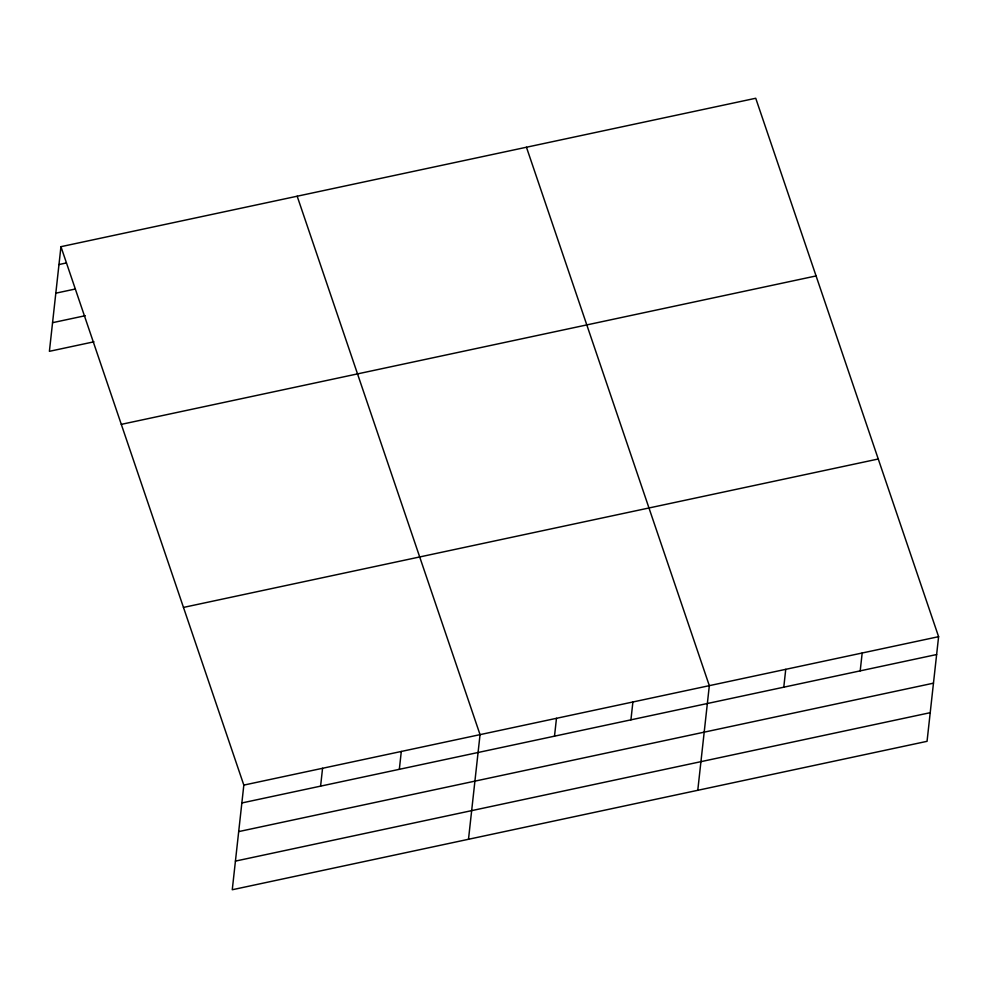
<?xml version="1.0" encoding="UTF-8"?>
<svg xmlns="http://www.w3.org/2000/svg" width="988" height="988" viewBox="0 0 988 988"><rect width="100%" height="100%" fill="white"/><g stroke="black" fill="none" stroke-linecap="round" stroke-linejoin="round"><path stroke-width="1.48" d="M60.947 246.679L243.826 785.102L232.266 889.743L927.053 741.321L938.6 636.68L755.734 98.257L60.947 246.679L49.4 351.32L93.971 341.799M320.594 786.139L322.57 768.281M399.337 769.319L401.301 751.46M468.497 839.281L480.045 734.64L297.178 196.217M554.503 736.171L556.479 718.313M630.924 719.844L632.9 701.986M697.775 790.301L709.322 685.66L526.456 147.237M783.78 687.191L785.744 669.333M860.202 670.864L862.178 653.006M58.984 264.537L66.406 262.944M55.822 293.177L75.137 289.052M52.562 322.681L85.252 315.703M121.302 424.358L816.076 275.936M183.472 607.422L878.258 459M243.826 785.102L938.6 636.68M241.85 802.96L936.624 654.538M238.688 831.6L933.462 683.177M235.428 861.104L930.214 712.681"/></g></svg>
